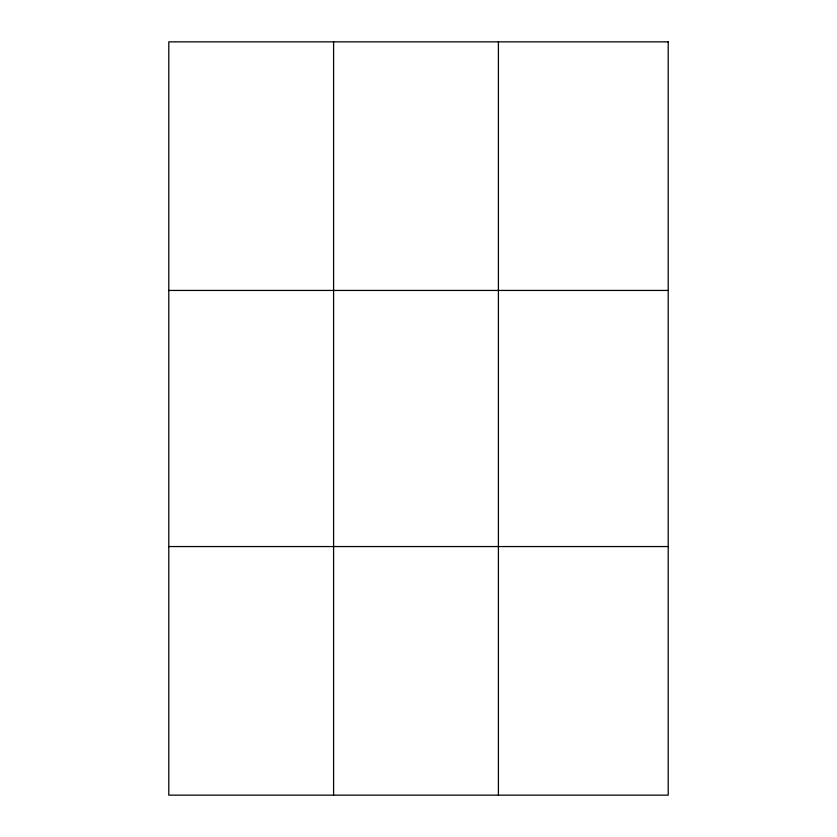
<?xml version="1.0" encoding="UTF-8"?>
<svg xmlns="http://www.w3.org/2000/svg" width="837" height="837" viewBox="0 0 837 837"><rect width="100%" height="100%" fill="white"/><g stroke="black" fill="none" stroke-linecap="round" stroke-linejoin="round"><path stroke-width="1.26" d="M333.597 795.15L333.597 41.85M498.402 795.15L498.402 41.85M168.792 290.439L668.208 290.439M168.792 546.561L668.208 546.561M668.208 41.85L168.792 41.85L168.792 795.15L668.208 795.15L668.208 41.85"/></g></svg>
